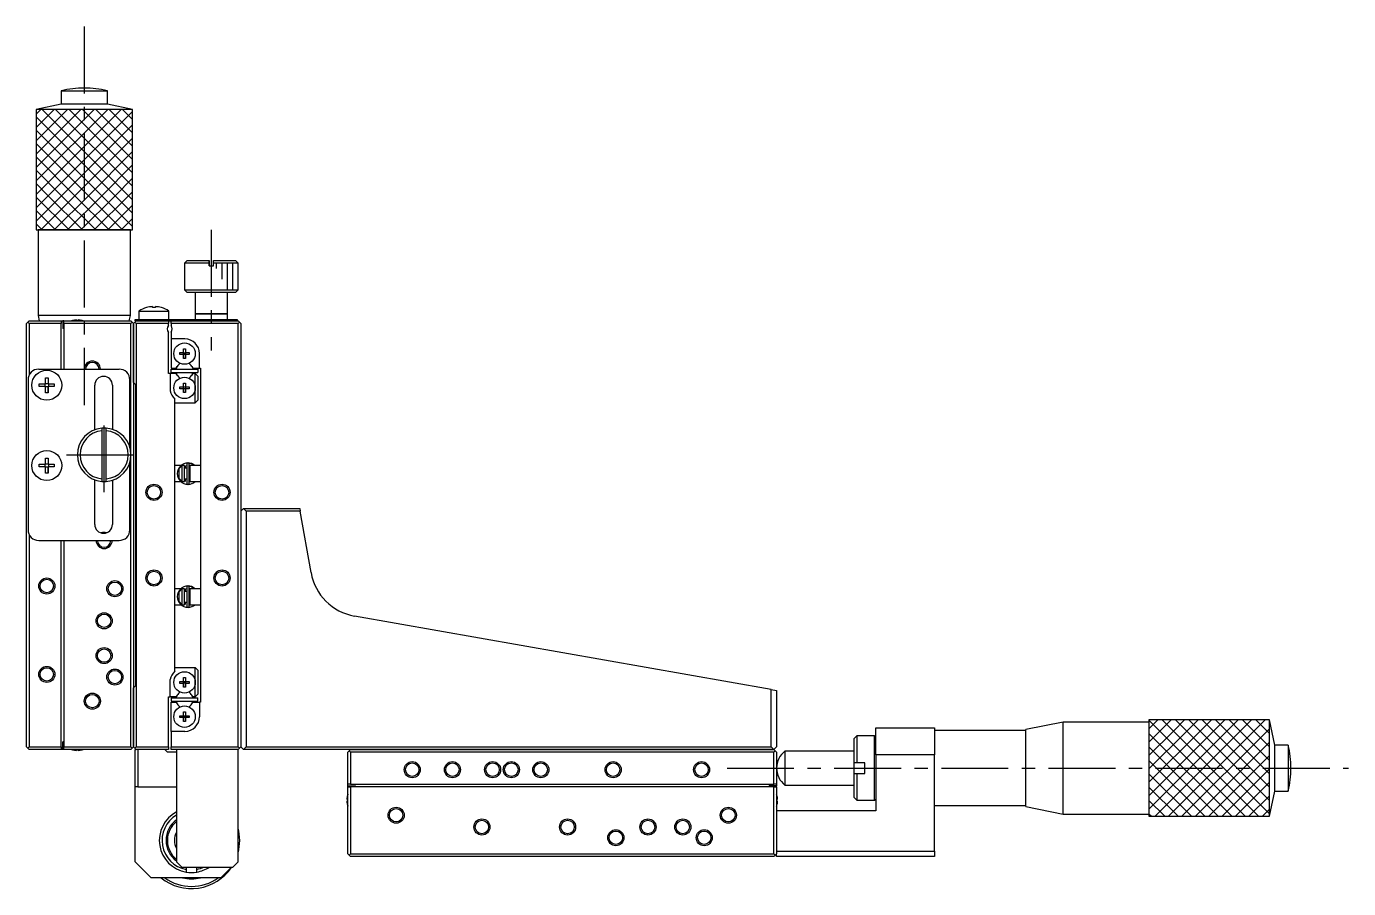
# Model space of a CAD drawing. Extents: x -524 to 387, y 9 to 736.
# Drawn here: x -452.3 to -205.5, y 322.9 to 483.9 of the extents above; entities that cross this region are included whole.
import ezdxf

# ---------------------------------------------------------------- set-up
doc = ezdxf.new("R2010")
doc.units = 0
doc.header["$LTSCALE"] = 10
doc.linetypes.add('CENTER', pattern=[2, 1.25, -0.25, 0.25, -0.25])
doc.linetypes.add('DASHED', pattern=[3.5, 2, -1.5])
doc.layers.get('0').update_dxf_attribs({"linetype": 'CONTINUOUS'})
doc.layers.add('CENTER', color=1, linetype='CENTER')

msp = doc.modelspace()

# ---------------------------------------------------------------- linework, layer by layer
at = {"color": 7, "linetype": 'CONTINUOUS'}
for p, q in [((-445.775587, 471.929226), (-437.175587, 471.929226)), ((-445.775587, 471.929226), (-445.775587, 469.429226)), ((-437.175587, 469.429226), (-437.175587, 471.929226)), ((-445.775587, 469.429226), (-450.475587, 468.429226)), ((-441.475587, 469.429226), (-445.775587, 469.429226)), ((-437.175587, 469.429226), (-441.475587, 469.429226)), ((-432.475587, 468.429226), (-437.175587, 469.429226)), ((-441.475587, 468.429226), (-450.475587, 468.429226)), ((-450.475587, 468.429226), (-450.475587, 445.929226)), ((-432.475587, 468.429226), (-441.475587, 468.429226)), ((-432.475587, 445.929226), (-432.475587, 468.429226)), ((-450.475587, 445.929226), (-450.075587, 445.929226)), ((-450.475587, 445.929226), (-432.475587, 445.929226)), ((-432.875587, 445.929226), (-450.075587, 445.929226)), ((-450.075587, 445.929226), (-450.075587, 429.929226)), ((-432.875587, 445.929226), (-432.475587, 445.929226)), ((-432.875587, 429.929226), (-432.875587, 445.929226)), ((-422.275587, 440.229226), (-422.775587, 439.729226)), ((-418.175587, 439.729226), (-422.775587, 439.729226)), ((-422.775587, 439.729226), (-422.775587, 434.729226)), ((-422.275587, 440.229226), (-418.175587, 440.229226)), ((-418.175587, 439.729226), (-418.175587, 440.229226)), ((-418.175587, 440.229226), (-418.175587, 439.729226)), ((-418.175587, 439.229226), (-418.175587, 439.729226)), ((-418.175587, 439.729226), (-418.175587, 439.229226)), ((-418.175587, 439.229226), (-417.375587, 439.229226)), ((-417.375587, 440.229226), (-413.275587, 440.229226)), ((-417.375587, 439.729226), (-417.375587, 440.229226)), ((-412.775587, 439.729226), (-417.375587, 439.729226)), ((-417.375587, 439.229226), (-417.375587, 439.729226)), ((-412.775587, 439.729226), (-413.275587, 440.229226)), ((-412.775587, 434.729226), (-412.775587, 439.729226)), ((-422.775587, 434.729226), (-417.775587, 434.729226)), ((-422.775587, 434.729226), (-422.275587, 434.229226)), ((-417.775587, 434.729226), (-412.775587, 434.729226)), ((-413.275587, 434.229226), (-412.775587, 434.729226)), ((-417.775587, 434.229226), (-422.275587, 434.229226)), ((-420.775587, 434.229226), (-420.775587, 430.229226)), ((-413.275587, 434.229226), (-417.775587, 434.229226)), ((-414.775587, 430.229226), (-414.775587, 434.229226)), ((-432.875587, 429.929226), (-450.075587, 429.929226)), ((-450.075587, 429.929226), (-449.875587, 428.929226)), ((-433.075587, 428.929226), (-432.875587, 429.929226)), ((-431.275587, 430.771689), (-425.675587, 430.771689)), ((-431.275587, 430.771689), (-431.275587, 429.229226)), ((-429.874727, 431.42243), (-429.877735, 431.428599)), ((-428.735587, 431.42243), (-428.735587, 431.615688)), ((-428.215587, 431.42243), (-428.735587, 431.42243)), ((-428.215587, 431.615688), (-428.215587, 431.42243)), ((-427.07344, 431.428599), (-427.076448, 431.42243)), ((-425.675587, 429.229226), (-425.675587, 430.771689)), ((-420.775587, 430.229226), (-417.775587, 430.229226)), ((-417.775587, 430.229226), (-420.775587, 430.229226)), ((-420.775587, 430.229226), (-420.775587, 429.229226)), ((-417.775587, 430.229226), (-414.775587, 430.229226)), ((-414.775587, 430.229226), (-417.775587, 430.229226)), ((-414.775587, 429.229226), (-414.775587, 430.229226)), ((-452.275587, 428.429226), (-452.025587, 428.679226)), ((-452.275587, 349.429226), (-452.275587, 428.429226)), ((-452.025587, 428.679226), (-451.775587, 428.929226)), ((-452.025587, 428.679226), (-451.775587, 428.429226)), ((-451.775587, 428.929226), (-445.775587, 428.929226)), ((-451.775587, 428.429226), (-451.775587, 418.801006)), ((-445.775587, 428.429226), (-451.775587, 428.429226)), ((-445.775587, 428.929226), (-445.775587, 428.429226)), ((-445.775587, 428.929226), (-445.475587, 428.929226)), ((-445.775587, 419.929226), (-445.775587, 428.429226)), ((-445.475587, 428.929226), (-445.475587, 427.529226)), ((-445.275587, 428.929226), (-445.475587, 428.929226)), ((-445.275587, 427.529226), (-445.475587, 427.529226)), ((-445.275587, 428.929226), (-432.775587, 428.929226)), ((-445.275587, 428.429226), (-445.275587, 428.929226)), ((-432.775587, 428.429226), (-445.275587, 428.429226)), ((-445.275587, 428.429226), (-445.275587, 419.929226)), ((-443.661949, 428.998748), (-443.664203, 429.00337)), ((-442.955587, 428.998748), (-442.955587, 429.119085)), ((-442.595587, 428.998748), (-442.955587, 428.998748)), ((-442.595587, 429.119085), (-442.595587, 428.998748)), ((-441.886971, 429.00337), (-441.889226, 428.998748)), ((-432.775587, 428.929226), (-432.525587, 428.679226)), ((-432.525587, 428.679226), (-432.775587, 428.429226)), ((-432.775587, 403.929226), (-432.775587, 428.429226)), ((-432.525587, 428.679226), (-432.275587, 428.429226)), ((-432.025587, 428.679226), (-432.275587, 428.429226)), ((-432.275587, 417.429226), (-432.275587, 428.429226)), ((-432.275587, 428.429226), (-432.275587, 417.429226)), ((-431.775587, 428.929226), (-432.025587, 428.679226)), ((-431.775587, 428.429226), (-432.025587, 428.679226)), ((-431.975587, 428.929226), (-431.975587, 429.229226)), ((-431.975587, 429.229226), (-429.975587, 429.229226)), ((-431.775587, 428.929226), (-431.975587, 428.929226)), ((-431.775587, 428.929226), (-425.775587, 428.929226)), ((-431.775587, 428.429226), (-431.775587, 349.429226)), ((-425.775587, 428.429226), (-431.775587, 428.429226)), ((-429.975587, 429.229226), (-414.975587, 429.229226)), ((-425.775587, 428.929226), (-425.275587, 428.929226)), ((-425.775587, 428.929226), (-425.775587, 428.429226)), ((-425.775587, 428.090664), (-425.775587, 428.429226)), ((-425.275587, 428.929226), (-412.775587, 428.929226)), ((-425.275587, 428.429226), (-425.275587, 428.929226)), ((-425.275587, 428.429226), (-425.275587, 428.029226)), ((-412.775587, 428.429226), (-425.275587, 428.429226)), ((-414.975587, 429.229226), (-412.975587, 429.229226)), ((-412.975587, 429.229226), (-412.975587, 428.929226)), ((-412.775587, 428.929226), (-412.525587, 428.679226)), ((-412.525587, 428.679226), (-412.775587, 428.429226)), ((-412.775587, 349.429226), (-412.775587, 428.429226)), ((-412.275587, 428.429226), (-412.525587, 428.679226)), ((-412.275587, 428.429226), (-412.275587, 349.429226)), ((-425.775587, 419.129226), (-425.775587, 426.767788)), ((-425.275587, 426.829226), (-425.275587, 425.579226)), ((-422.725587, 425.579226), (-425.275587, 425.579226)), ((-425.275587, 425.579226), (-425.275587, 420.129226)), ((-423.661949, 423.009226), (-422.955587, 423.009226)), ((-423.661949, 422.649226), (-423.661949, 423.009226)), ((-422.955587, 422.649226), (-423.661949, 422.649226)), ((-422.955587, 423.715587), (-422.595587, 423.715587)), ((-422.955587, 423.009226), (-422.955587, 423.715587)), ((-422.945215, 422.998854), (-422.955587, 423.009226)), ((-422.945215, 422.659598), (-422.955587, 422.649226)), ((-422.955587, 421.942864), (-422.955587, 422.649226)), ((-422.595587, 421.942864), (-422.955587, 421.942864)), ((-422.945215, 422.659598), (-422.945215, 422.998854)), ((-422.945215, 422.998854), (-422.60596, 422.998854)), ((-422.60596, 422.659598), (-422.945215, 422.659598)), ((-422.60596, 422.998854), (-422.595587, 423.009226)), ((-422.60596, 422.998854), (-422.60596, 422.659598)), ((-422.60596, 422.659598), (-422.595587, 422.649226)), ((-422.595587, 423.715587), (-422.595587, 423.009226)), ((-422.595587, 423.715587), (-422.595587, 423.009226)), ((-422.595587, 423.009226), (-421.889226, 423.009226)), ((-422.595587, 422.649226), (-422.595587, 421.942864)), ((-421.889226, 422.649226), (-422.595587, 422.649226)), ((-422.595587, 421.942864), (-422.595587, 422.649226)), ((-421.889226, 423.009226), (-421.889226, 422.649226)), ((-419.975587, 420.129226), (-419.975587, 422.829226)), ((-449.975587, 419.929226), (-434.975587, 419.929226)), ((-425.275587, 420.129226), (-424.319999, 420.129226)), ((-425.275587, 419.929226), (-420.275587, 419.929226)), ((-425.275587, 419.329226), (-425.275587, 419.929226)), ((-425.275587, 419.929226), (-424.334483, 419.929226)), ((-424.425587, 419.929226), (-424.334483, 419.929226)), ((-424.425587, 419.929226), (-424.334483, 419.929226)), ((-424.425587, 419.929226), (-424.334483, 419.929226)), ((-424.425587, 419.929226), (-424.334483, 419.929226)), ((-424.425587, 419.929226), (-424.334483, 419.929226)), ((-424.425587, 419.929226), (-424.334483, 419.929226)), ((-424.425587, 419.929226), (-424.334483, 419.929226)), ((-424.425587, 419.929226), (-424.334483, 419.929226)), ((-424.425587, 419.929226), (-424.334483, 419.929226)), ((-424.425587, 419.929226), (-424.334483, 419.929226)), ((-424.425587, 419.929226), (-424.334483, 419.929226)), ((-424.425587, 419.929226), (-424.334483, 419.929226)), ((-424.425587, 419.929226), (-424.334483, 419.929226)), ((-424.425587, 419.929226), (-424.334483, 419.929226)), ((-424.425587, 419.929226), (-424.334483, 419.929226)), ((-424.425587, 419.929226), (-424.334483, 419.929226)), ((-424.425587, 419.929226), (-421.125587, 419.929226)), ((-424.425587, 419.929226), (-424.334483, 419.929226)), ((-424.425587, 419.929226), (-424.334483, 419.929226)), ((-424.425587, 419.929226), (-424.334483, 419.929226)), ((-424.425587, 419.929226), (-424.334483, 419.929226)), ((-424.425587, 419.929226), (-424.334483, 419.929226)), ((-424.425587, 419.929226), (-424.334483, 419.929226)), ((-424.425587, 419.929226), (-424.334483, 419.929226)), ((-424.425587, 419.929226), (-424.334483, 419.929226)), ((-424.425587, 419.929226), (-424.334483, 419.929226)), ((-424.425587, 419.929226), (-424.334483, 419.929226)), ((-424.425587, 419.929226), (-424.334483, 419.929226)), ((-424.425587, 419.929226), (-424.334483, 419.929226)), ((-424.425587, 419.929226), (-424.334483, 419.929226)), ((-424.425587, 419.929226), (-424.334483, 419.929226)), ((-424.425587, 419.929226), (-424.334483, 419.929226)), ((-424.319999, 420.129226), (-424.150403, 420.422976)), ((-421.400772, 420.422976), (-421.231175, 420.129226)), ((-421.231175, 420.129226), (-419.975587, 420.129226)), ((-421.216692, 419.929226), (-421.125587, 419.929226)), ((-421.216692, 419.929226), (-421.125587, 419.929226)), ((-421.216692, 419.929226), (-421.125587, 419.929226)), ((-421.216692, 419.929226), (-421.125587, 419.929226)), ((-421.216692, 419.929226), (-421.125587, 419.929226)), ((-421.216692, 419.929226), (-421.125587, 419.929226)), ((-421.216692, 419.929226), (-421.125587, 419.929226)), ((-421.216692, 419.929226), (-421.125587, 419.929226)), ((-421.216692, 419.929226), (-421.125587, 419.929226)), ((-421.216692, 419.929226), (-421.125587, 419.929226)), ((-421.216692, 419.929226), (-421.125587, 419.929226)), ((-421.216692, 419.929226), (-420.275587, 419.929226)), ((-421.216692, 419.929226), (-421.125587, 419.929226)), ((-421.216692, 419.929226), (-421.125587, 419.929226)), ((-421.216692, 419.929226), (-421.125587, 419.929226)), ((-421.216692, 419.929226), (-421.125587, 419.929226)), ((-421.216692, 419.929226), (-421.125587, 419.929226)), ((-421.216692, 419.929226), (-421.125587, 419.929226)), ((-421.216692, 419.929226), (-421.125587, 419.929226)), ((-421.216692, 419.929226), (-421.125587, 419.929226)), ((-421.216692, 419.929226), (-421.125587, 419.929226)), ((-421.216692, 419.929226), (-421.125587, 419.929226)), ((-421.216692, 419.929226), (-421.125587, 419.929226)), ((-420.275587, 419.929226), (-420.275587, 419.329226)), ((-419.975587, 420.129226), (-419.775587, 420.129226)), ((-419.775587, 420.129226), (-419.775587, 357.729226)), ((-451.975587, 417.929226), (-451.975587, 389.929226)), ((-449.874727, 417.189226), (-448.735587, 417.189226)), ((-449.874727, 416.669226), (-449.874727, 417.189226)), ((-448.805029, 416.669226), (-448.805029, 417.189226)), ((-448.735587, 418.328365), (-448.215587, 418.328365)), ((-448.735587, 417.189226), (-448.735587, 418.328365)), ((-448.735587, 417.258668), (-448.215587, 417.258668)), ((-448.215587, 418.328365), (-448.215587, 417.189226)), ((-448.215587, 418.328365), (-448.215587, 417.258668)), ((-448.215587, 417.258668), (-448.215587, 417.189226)), ((-448.215587, 417.189226), (-447.076448, 417.189226)), ((-448.146146, 417.189226), (-448.146146, 416.669226)), ((-447.076448, 417.189226), (-447.076448, 416.669226)), ((-432.975587, 405.329226), (-432.975587, 417.929226)), ((-432.275587, 417.429226), (-431.925587, 417.079226)), ((-432.275587, 417.429226), (-432.275587, 360.429226)), ((-431.925587, 417.079226), (-431.925587, 360.779226)), ((-425.475587, 419.129226), (-425.775587, 419.129226)), ((-425.475587, 419.129226), (-425.475587, 415.907211)), ((-424.319999, 419.129226), (-425.475587, 419.129226)), ((-425.275587, 419.329226), (-420.275587, 419.329226)), ((-424.150403, 418.835476), (-424.319999, 419.129226)), ((-422.955587, 417.315587), (-422.595587, 417.315587)), ((-422.955587, 416.609226), (-422.955587, 417.315587)), ((-422.595587, 417.315587), (-422.595587, 416.609226)), ((-422.595587, 417.315587), (-422.595587, 416.609226)), ((-421.231175, 419.129226), (-421.400772, 418.835476)), ((-420.775587, 419.129226), (-421.231175, 419.129226)), ((-420.775587, 416.429226), (-420.775587, 419.129226)), ((-420.775587, 419.129226), (-420.275587, 418.629226)), ((-420.275587, 418.629226), (-420.275587, 414.129226)), ((-448.735587, 416.669226), (-449.874727, 416.669226)), ((-448.735587, 415.530087), (-448.735587, 416.669226)), ((-448.215587, 416.599784), (-448.735587, 416.599784)), ((-448.215587, 415.530087), (-448.735587, 415.530087)), ((-448.215587, 416.669226), (-448.215587, 415.530087)), ((-447.076448, 416.669226), (-448.215587, 416.669226)), ((-448.215587, 416.669226), (-448.215587, 416.599784)), ((-448.215587, 415.530087), (-448.215587, 416.599784)), ((-439.525587, 408.612974), (-439.525587, 416.929226)), ((-436.225587, 416.929226), (-436.225587, 408.682909)), ((-423.661949, 416.609226), (-422.955587, 416.609226)), ((-423.661949, 416.249226), (-423.661949, 416.609226)), ((-422.955587, 416.249226), (-423.661949, 416.249226)), ((-422.945215, 416.598854), (-422.955587, 416.609226)), ((-422.945215, 416.259598), (-422.955587, 416.249226)), ((-422.955587, 415.542864), (-422.955587, 416.249226)), ((-422.595587, 415.542864), (-422.955587, 415.542864)), ((-422.945215, 416.259598), (-422.945215, 416.598854)), ((-422.945215, 416.598854), (-422.60596, 416.598854)), ((-422.60596, 416.259598), (-422.945215, 416.259598)), ((-422.60596, 416.598854), (-422.595587, 416.609226)), ((-422.60596, 416.598854), (-422.60596, 416.259598)), ((-422.60596, 416.259598), (-422.595587, 416.249226)), ((-422.595587, 416.609226), (-421.889226, 416.609226)), ((-422.595587, 416.249226), (-422.595587, 415.542864)), ((-421.889226, 416.249226), (-422.595587, 416.249226)), ((-422.595587, 415.542864), (-422.595587, 416.249226)), ((-421.889226, 416.609226), (-421.889226, 416.249226)), ((-420.775587, 413.629226), (-420.775587, 416.429226)), ((-424.575587, 363.508288), (-424.575587, 414.350164)), ((-424.575587, 413.629226), (-420.775587, 413.629226)), ((-420.275587, 414.129226), (-420.775587, 413.629226)), ((-438.175587, 408.9132), (-438.175587, 408.411413)), ((-438.175587, 408.411413), (-438.175587, 399.447039)), ((-437.375587, 408.411413), (-437.375587, 408.9132)), ((-437.375587, 399.447039), (-437.375587, 408.411413)), ((-448.735587, 403.328365), (-448.215587, 403.328365)), ((-448.735587, 402.189226), (-448.735587, 403.328365)), ((-448.735587, 402.258668), (-448.215587, 402.258668)), ((-448.215587, 403.328365), (-448.215587, 402.189226)), ((-448.215587, 403.328365), (-448.215587, 402.258668)), ((-448.215587, 402.258668), (-448.215587, 402.189226)), ((-432.975587, 389.929226), (-432.975587, 402.529226)), ((-432.775587, 349.429226), (-432.775587, 403.929226)), ((-421.340812, 402.251394), (-422.092213, 402.409446)), ((-421.904609, 402.254764), (-421.90644, 402.253985)), ((-421.871308, 402.26789), (-421.904609, 402.254764)), ((-421.837405, 402.279336), (-421.871308, 402.26789)), ((-421.802982, 402.289074), (-421.837405, 402.279336)), ((-421.768125, 402.29708), (-421.802982, 402.289074)), ((-421.732919, 402.303335), (-421.768125, 402.29708)), ((-421.697448, 402.307824), (-421.732919, 402.303335)), ((-421.661801, 402.310536), (-421.697448, 402.307824)), ((-421.626064, 402.311464), (-421.661801, 402.310536)), ((-421.590325, 402.310607), (-421.626064, 402.311464)), ((-421.55467, 402.307966), (-421.590325, 402.310607)), ((-421.519187, 402.303546), (-421.55467, 402.307966)), ((-421.483962, 402.297359), (-421.519187, 402.303546)), ((-421.449083, 402.289418), (-421.483962, 402.297359)), ((-421.414634, 402.279743), (-421.449083, 402.289418)), ((-421.340449, 402.251244), (-421.448819, 401.929199)), ((-421.380702, 402.268358), (-421.414634, 402.279743)), ((-421.349115, 402.25602), (-421.380702, 402.268358)), ((-421.350721, 402.206933), (-421.353416, 402.196002)), ((-421.348542, 402.216905), (-421.350721, 402.206933)), ((-421.350547, 402.256317), (-421.348405, 402.255628)), ((-420.821233, 401.929395), (-421.349588, 402.255094)), ((-421.346891, 402.225859), (-421.348542, 402.216905)), ((-421.348405, 402.255628), (-421.346792, 402.253687)), ((-421.345778, 402.23374), (-421.346891, 402.225859)), ((-421.346792, 402.253687), (-421.345718, 402.250504)), ((-421.345209, 402.240501), (-421.345778, 402.23374)), ((-421.345718, 402.250504), (-421.34519, 402.2461)), ((-421.34519, 402.2461), (-421.345209, 402.240501)), ((-421.307259, 402.236813), (-421.340812, 402.251394)), ((-449.874727, 402.189226), (-448.735587, 402.189226)), ((-449.874727, 401.669226), (-449.874727, 402.189226)), ((-448.735587, 401.669226), (-449.874727, 401.669226)), ((-448.805029, 401.669226), (-448.805029, 402.189226)), ((-448.735587, 400.530087), (-448.735587, 401.669226)), ((-448.215587, 401.599784), (-448.735587, 401.599784)), ((-448.215587, 400.530087), (-448.735587, 400.530087)), ((-448.215587, 402.189226), (-447.076448, 402.189226)), ((-448.215587, 401.669226), (-448.215587, 400.530087)), ((-447.076448, 401.669226), (-448.215587, 401.669226)), ((-448.215587, 401.669226), (-448.215587, 401.599784)), ((-448.215587, 400.530087), (-448.215587, 401.599784)), ((-448.146146, 402.189226), (-448.146146, 401.669226)), ((-447.076448, 402.189226), (-447.076448, 401.669226)), ((-423.420972, 401.929226), (-424.575587, 401.929226)), ((-423.775587, 401.345741), (-423.275587, 401.874909)), ((-423.775587, 399.512711), (-423.775587, 401.345741)), ((-423.275587, 401.929226), (-423.275587, 401.874909)), ((-422.775587, 401.929226), (-423.275587, 401.929226)), ((-423.275587, 401.874909), (-423.275587, 398.983543)), ((-422.775625, 401.816647), (-422.345905, 401.945518)), ((-422.775587, 398.929226), (-422.775587, 401.929226)), ((-422.345853, 401.429226), (-422.775587, 401.429226)), ((-422.575587, 401.429226), (-422.575587, 401.893773)), ((-422.345853, 402.185913), (-422.345853, 398.635913)), ((-421.895853, 398.635913), (-421.895853, 402.185913)), ((-421.895853, 401.586361), (-421.775595, 401.815079)), ((-421.775587, 401.429226), (-421.895853, 401.429226)), ((-421.775587, 401.929226), (-421.775587, 398.929226)), ((-419.775587, 401.929226), (-421.775587, 401.929226)), ((-421.452332, 401.942819), (-421.459219, 401.929226)), ((-421.445346, 401.957051), (-421.452332, 401.942819)), ((-421.438303, 401.971835), (-421.445346, 401.957051)), ((-421.431245, 401.987083), (-421.438303, 401.971835)), ((-421.424215, 402.002701), (-421.431245, 401.987083)), ((-421.417257, 402.018596), (-421.424215, 402.002701)), ((-421.41041, 402.034672), (-421.417257, 402.018596)), ((-421.403718, 402.05083), (-421.41041, 402.034672)), ((-421.397221, 402.066974), (-421.403718, 402.05083)), ((-421.390957, 402.083006), (-421.397221, 402.066974)), ((-421.384966, 402.098829), (-421.390957, 402.083006)), ((-421.379282, 402.114347), (-421.384966, 402.098829)), ((-421.37394, 402.129467), (-421.379282, 402.114347)), ((-421.368974, 402.144096), (-421.37394, 402.129467)), ((-421.364412, 402.158148), (-421.368974, 402.144096)), ((-421.360282, 402.171536), (-421.364412, 402.158148)), ((-421.356609, 402.184179), (-421.360282, 402.171536)), ((-421.353416, 402.196002), (-421.356609, 402.184179)), ((-439.525587, 390.929226), (-439.525587, 399.245477)), ((-438.175587, 399.447039), (-438.175587, 398.945252)), ((-437.375587, 398.945252), (-437.375587, 399.447039)), ((-436.225587, 399.175543), (-436.225587, 390.929226)), ((-424.575587, 398.929226), (-423.46257, 398.929226)), ((-423.275587, 398.983543), (-423.775587, 399.512711)), ((-423.46235, 398.929226), (-423.462206, 398.929226)), ((-423.275587, 398.983543), (-423.275587, 398.929226)), ((-423.275587, 398.929226), (-422.775587, 398.929226)), ((-422.775587, 399.429226), (-422.345853, 399.429226)), ((-422.575587, 398.929226), (-422.575587, 399.429226)), ((-421.895853, 399.429226), (-421.775587, 399.429226)), ((-421.775632, 399.006773), (-421.895853, 399.235465)), ((-421.77116, 398.899951), (-421.895835, 398.876295)), ((-421.775587, 398.929226), (-419.775587, 398.929226)), ((-421.664353, 398.928851), (-421.77116, 398.899951)), ((-421.407893, 398.544196), (-421.40674, 398.544564)), ((-421.40674, 398.544564), (-421.404424, 398.545311)), ((-421.404424, 398.545311), (-421.403226, 398.545701)), ((-421.403226, 398.545701), (-421.401593, 398.546237)), ((-421.401593, 398.546237), (-421.400652, 398.546547)), ((-421.400652, 398.546547), (-421.399167, 398.54704)), ((-421.399167, 398.54704), (-421.398235, 398.54735)), ((-421.398235, 398.54735), (-421.396105, 398.548067)), ((-421.396105, 398.548067), (-421.349115, 398.565806)), ((-421.352696, 398.565868), (-421.350547, 398.56551)), ((-421.350547, 398.56551), (-421.350865, 398.566285)), ((-421.349115, 398.565806), (-421.350547, 398.56551)), ((-421.349372, 398.566823), (-421.319116, 398.579779)), ((-411.775587, 393.929226), (-412.275587, 393.429226)), ((-411.275587, 393.429226), (-411.775587, 393.929226)), ((-411.775587, 393.929226), (-401.275587, 393.929226)), ((-401.187424, 393.429226), (-411.275587, 393.429226)), ((-411.275587, 393.429226), (-411.275587, 349.429226)), ((-401.275587, 393.929226), (-401.187424, 393.429226)), ((-399.159902, 381.930577), (-401.187424, 393.429226)), ((-451.775587, 389.057446), (-451.775587, 349.429226)), ((-449.975587, 387.929226), (-434.975587, 387.929226)), ((-445.775587, 349.429226), (-445.775587, 387.929226)), ((-445.275587, 387.929226), (-445.275587, 349.429226)), ((-423.473019, 378.929226), (-424.575587, 378.929226)), ((-423.775587, 378.345741), (-423.275587, 378.874909)), ((-423.775587, 376.512711), (-423.775587, 378.345741)), ((-423.472048, 378.929226), (-423.47215, 378.929226)), ((-423.275587, 378.929226), (-423.275587, 378.874909)), ((-422.775587, 378.929226), (-423.275587, 378.929226)), ((-423.275587, 378.874909), (-423.275587, 375.983543)), ((-422.775638, 378.858579), (-422.355133, 378.983202)), ((-422.775587, 375.929226), (-422.775587, 378.929226)), ((-422.355082, 378.429226), (-422.775587, 378.429226)), ((-422.589937, 378.929226), (-422.590084, 378.929226)), ((-422.589715, 378.929226), (-422.589859, 378.929226)), ((-422.575587, 378.929226), (-422.589693, 378.929226)), ((-422.575587, 378.429226), (-422.575587, 378.929226)), ((-422.355082, 379.223597), (-422.355082, 375.673597)), ((-421.410162, 379.313375), (-422.101441, 379.44713)), ((-421.913837, 379.292447), (-421.915669, 379.291669)), ((-421.880536, 379.305574), (-421.913837, 379.292447)), ((-421.905082, 375.673597), (-421.905082, 379.223597)), ((-421.905082, 378.624045), (-421.775618, 378.858751)), ((-421.775587, 378.429226), (-421.905082, 378.429226)), ((-421.846633, 379.317019), (-421.880536, 379.305574)), ((-421.812211, 379.326757), (-421.846633, 379.317019)), ((-421.777354, 379.334763), (-421.812211, 379.326757)), ((-421.742147, 379.341018), (-421.777354, 379.334763)), ((-421.775587, 378.929226), (-421.775587, 375.929226)), ((-419.775587, 378.929226), (-421.775587, 378.929226)), ((-421.706677, 379.345507), (-421.742147, 379.341018)), ((-421.67103, 379.348219), (-421.706677, 379.345507)), ((-421.635293, 379.349148), (-421.67103, 379.348219)), ((-421.599553, 379.348291), (-421.635293, 379.349148)), ((-421.563898, 379.345649), (-421.599553, 379.348291)), ((-421.528415, 379.34123), (-421.563898, 379.345649)), ((-421.493191, 379.335042), (-421.528415, 379.34123)), ((-421.458312, 379.327102), (-421.493191, 379.335042)), ((-421.481961, 378.941597), (-421.488991, 378.929226)), ((-421.474654, 378.955048), (-421.481961, 378.941597)), ((-421.349678, 379.288928), (-421.478494, 378.929198)), ((-421.467127, 378.96948), (-421.474654, 378.955048)), ((-421.459436, 378.984785), (-421.467127, 378.96948)), ((-421.451637, 379.000847), (-421.459436, 378.984785)), ((-421.423863, 379.317427), (-421.458312, 379.327102)), ((-421.44379, 379.017547), (-421.451637, 379.000847)), ((-421.435953, 379.03476), (-421.44379, 379.017547)), ((-421.428185, 379.052357), (-421.435953, 379.03476)), ((-421.420543, 379.070206), (-421.428185, 379.052357)), ((-421.389931, 379.306041), (-421.423863, 379.317427)), ((-421.413085, 379.088175), (-421.420543, 379.070206)), ((-421.405867, 379.106128), (-421.413085, 379.088175)), ((-421.398943, 379.123931), (-421.405867, 379.106128)), ((-421.392364, 379.141451), (-421.398943, 379.123931)), ((-421.38618, 379.158558), (-421.392364, 379.141451)), ((-421.358344, 379.293704), (-421.389931, 379.306041)), ((-421.380436, 379.175123), (-421.38618, 379.158558)), ((-421.375177, 379.191022), (-421.380436, 379.175123)), ((-421.370441, 379.206137), (-421.375177, 379.191022)), ((-421.366263, 379.220353), (-421.370441, 379.206137)), ((-421.362675, 379.233566), (-421.366263, 379.220353)), ((-421.359704, 379.245676), (-421.362675, 379.233566)), ((-421.359775, 379.294), (-421.357426, 379.293156)), ((-421.357372, 379.256593), (-421.359704, 379.245676)), ((-420.78761, 378.929378), (-421.358816, 379.292777)), ((-421.357426, 379.293156), (-421.355733, 379.290763)), ((-421.355696, 379.266235), (-421.357372, 379.256593)), ((-421.355733, 379.290763), (-421.354708, 379.286839)), ((-421.35469, 379.274529), (-421.355696, 379.266235)), ((-421.354708, 379.286839), (-421.354359, 379.281415)), ((-421.354359, 379.281415), (-421.35469, 379.274529)), ((-424.575587, 375.929226), (-423.428978, 375.929226)), ((-423.275587, 375.983543), (-423.775587, 376.512711)), ((-423.428229, 375.929226), (-423.428127, 375.929226)), ((-423.275587, 375.983543), (-423.275587, 375.929226)), ((-423.275587, 375.929226), (-422.775587, 375.929226)), ((-422.775587, 376.429226), (-422.355082, 376.429226)), ((-422.575587, 375.963329), (-422.575587, 376.429226)), ((-421.905082, 376.429226), (-421.775587, 376.429226)), ((-421.775628, 376.038449), (-421.905082, 376.273149)), ((-421.775574, 375.938763), (-421.905064, 375.913978)), ((-421.775587, 375.929226), (-419.775587, 375.929226)), ((-421.417122, 375.581879), (-421.415969, 375.582248)), ((-421.415969, 375.582248), (-421.413653, 375.582995)), ((-421.413653, 375.582995), (-421.412455, 375.583385)), ((-421.412455, 375.583385), (-421.410821, 375.58392)), ((-421.410821, 375.58392), (-421.409881, 375.58423)), ((-421.409881, 375.58423), (-421.408395, 375.584723)), ((-421.408395, 375.584723), (-421.407464, 375.585034)), ((-421.407464, 375.585034), (-421.405334, 375.58575)), ((-421.405334, 375.58575), (-421.358344, 375.603489)), ((-421.361924, 375.603552), (-421.359775, 375.603193)), ((-421.359775, 375.603193), (-421.360094, 375.603969)), ((-421.358344, 375.603489), (-421.359775, 375.603193)), ((-421.3586, 375.604506), (-421.328345, 375.617463)), ((-313.275587, 360.105553), (-391.048306, 373.818982)), ((-424.575587, 364.229226), (-420.775587, 364.229226)), ((-420.775587, 361.429226), (-420.775587, 364.229226)), ((-420.775587, 364.229226), (-420.275587, 363.729226)), ((-420.275587, 363.729226), (-420.275587, 359.229226)), ((-431.925587, 360.779226), (-432.275587, 360.429226)), ((-432.275587, 349.429226), (-432.275587, 360.429226)), ((-432.275587, 360.429226), (-432.275587, 349.429226)), ((-425.475587, 358.729226), (-425.475587, 361.951241)), ((-423.661949, 361.609226), (-422.955587, 361.609226)), ((-423.661949, 361.249226), (-423.661949, 361.609226)), ((-422.955587, 361.249226), (-423.661949, 361.249226)), ((-422.955587, 362.315587), (-422.595587, 362.315587)), ((-422.955587, 361.609226), (-422.955587, 362.315587)), ((-422.945215, 361.598854), (-422.955587, 361.609226)), ((-422.945215, 361.259598), (-422.955587, 361.249226)), ((-422.955587, 360.542864), (-422.955587, 361.249226)), ((-422.595587, 360.542864), (-422.955587, 360.542864)), ((-422.945215, 361.259598), (-422.945215, 361.598854)), ((-422.945215, 361.598854), (-422.60596, 361.598854)), ((-422.60596, 361.259598), (-422.945215, 361.259598)), ((-422.60596, 361.598854), (-422.595587, 361.609226)), ((-422.60596, 361.598854), (-422.60596, 361.259598)), ((-422.60596, 361.259598), (-422.595587, 361.249226)), ((-422.595587, 362.315587), (-422.595587, 361.609226)), ((-422.595587, 362.315587), (-422.595587, 361.609226)), ((-422.595587, 361.609226), (-421.889226, 361.609226)), ((-422.595587, 361.249226), (-422.595587, 360.542864)), ((-421.889226, 361.249226), (-422.595587, 361.249226)), ((-422.595587, 360.542864), (-422.595587, 361.249226)), ((-421.889226, 361.609226), (-421.889226, 361.249226)), ((-420.775587, 358.729226), (-420.775587, 361.429226)), ((-425.775587, 358.729226), (-425.475587, 358.729226)), ((-425.775587, 349.429226), (-425.775587, 358.729226)), ((-424.319999, 358.729226), (-425.475587, 358.729226)), ((-425.275587, 358.529226), (-420.275587, 358.529226)), ((-425.275587, 358.529226), (-425.275587, 357.929226)), ((-425.275587, 357.929226), (-420.275587, 357.929226)), ((-425.275587, 357.929226), (-424.334483, 357.929226)), ((-424.425587, 357.929226), (-424.334483, 357.929226)), ((-424.425587, 357.929226), (-424.334483, 357.929226)), ((-424.425587, 357.929226), (-424.334483, 357.929226)), ((-424.425587, 357.929226), (-424.334483, 357.929226)), ((-424.425587, 357.929226), (-424.334483, 357.929226)), ((-424.425587, 357.929226), (-424.334483, 357.929226)), ((-424.425587, 357.929226), (-424.334483, 357.929226)), ((-424.425587, 357.929226), (-424.334483, 357.929226)), ((-424.425587, 357.929226), (-424.334483, 357.929226)), ((-424.425587, 357.929226), (-424.334483, 357.929226)), ((-424.425587, 357.929226), (-424.334483, 357.929226)), ((-424.425587, 357.929226), (-424.334483, 357.929226)), ((-424.425587, 357.929226), (-424.334483, 357.929226)), ((-424.425587, 357.929226), (-424.334483, 357.929226)), ((-424.425587, 357.929226), (-424.334483, 357.929226)), ((-424.425587, 357.929226), (-424.334483, 357.929226)), ((-424.425587, 357.929226), (-421.125587, 357.929226)), ((-424.425587, 357.929226), (-424.334483, 357.929226)), ((-424.425587, 357.929226), (-424.334483, 357.929226)), ((-424.425587, 357.929226), (-424.334483, 357.929226)), ((-424.425587, 357.929226), (-424.334483, 357.929226)), ((-424.425587, 357.929226), (-424.334483, 357.929226)), ((-424.425587, 357.929226), (-424.334483, 357.929226)), ((-424.425587, 357.929226), (-424.334483, 357.929226)), ((-424.425587, 357.929226), (-424.334483, 357.929226)), ((-424.425587, 357.929226), (-424.334483, 357.929226)), ((-424.425587, 357.929226), (-424.334483, 357.929226)), ((-424.425587, 357.929226), (-424.334483, 357.929226)), ((-424.425587, 357.929226), (-424.334483, 357.929226)), ((-424.425587, 357.929226), (-424.334483, 357.929226)), ((-424.425587, 357.929226), (-424.334483, 357.929226)), ((-424.425587, 357.929226), (-424.334483, 357.929226)), ((-424.150403, 359.022976), (-424.319999, 358.729226)), ((-421.231175, 358.729226), (-421.400772, 359.022976)), ((-420.775587, 358.729226), (-421.231175, 358.729226)), ((-421.216692, 357.929226), (-421.125587, 357.929226)), ((-421.216692, 357.929226), (-421.125587, 357.929226)), ((-421.216692, 357.929226), (-421.125587, 357.929226)), ((-421.216692, 357.929226), (-421.125587, 357.929226)), ((-421.216692, 357.929226), (-421.125587, 357.929226)), ((-421.216692, 357.929226), (-421.125587, 357.929226)), ((-421.216692, 357.929226), (-421.125587, 357.929226)), ((-421.216692, 357.929226), (-421.125587, 357.929226)), ((-421.216692, 357.929226), (-421.125587, 357.929226)), ((-421.216692, 357.929226), (-421.125587, 357.929226)), ((-421.216692, 357.929226), (-421.125587, 357.929226)), ((-421.216692, 357.929226), (-421.125587, 357.929226)), ((-421.216692, 357.929226), (-421.125587, 357.929226)), ((-421.216692, 357.929226), (-420.275587, 357.929226)), ((-421.216692, 357.929226), (-421.125587, 357.929226)), ((-421.216692, 357.929226), (-421.125587, 357.929226)), ((-421.216692, 357.929226), (-421.125587, 357.929226)), ((-421.216692, 357.929226), (-421.125587, 357.929226)), ((-421.216692, 357.929226), (-421.125587, 357.929226)), ((-421.216692, 357.929226), (-421.125587, 357.929226)), ((-421.216692, 357.929226), (-421.125587, 357.929226)), ((-421.216692, 357.929226), (-421.125587, 357.929226)), ((-421.216692, 357.929226), (-421.125587, 357.929226)), ((-421.216692, 357.929226), (-421.125587, 357.929226)), ((-421.216692, 357.929226), (-421.125587, 357.929226)), ((-421.216692, 357.929226), (-421.125587, 357.929226)), ((-420.275587, 359.229226), (-420.775587, 358.729226)), ((-420.275587, 357.929226), (-420.275587, 358.529226)), ((-313.275587, 349.429226), (-313.275587, 360.105553)), ((-313.275587, 360.105553), (-312.275587, 359.929226)), ((-312.275587, 359.929226), (-312.275587, 349.429226)), ((-425.275587, 357.729226), (-424.319999, 357.729226)), ((-425.275587, 352.279226), (-425.275587, 357.729226)), ((-424.319999, 357.729226), (-424.150403, 357.435476)), ((-422.955587, 355.915587), (-422.595587, 355.915587)), ((-422.955587, 355.209226), (-422.955587, 355.915587)), ((-422.595587, 355.915587), (-422.595587, 355.209226)), ((-422.595587, 355.915587), (-422.595587, 355.209226)), ((-421.400772, 357.435476), (-421.231175, 357.729226)), ((-421.231175, 357.729226), (-419.975587, 357.729226)), ((-419.975587, 357.729226), (-419.975587, 355.029226)), ((-419.775587, 357.729226), (-419.975587, 357.729226)), ((-423.661949, 355.209226), (-422.955587, 355.209226)), ((-423.661949, 354.849226), (-423.661949, 355.209226)), ((-422.955587, 354.849226), (-423.661949, 354.849226)), ((-422.945215, 355.198854), (-422.955587, 355.209226)), ((-422.945215, 354.859598), (-422.955587, 354.849226)), ((-422.955587, 354.142864), (-422.955587, 354.849226)), ((-422.595587, 354.142864), (-422.955587, 354.142864)), ((-422.945215, 354.859598), (-422.945215, 355.198854)), ((-422.945215, 355.198854), (-422.60596, 355.198854)), ((-422.60596, 354.859598), (-422.945215, 354.859598)), ((-422.60596, 355.198854), (-422.595587, 355.209226)), ((-422.60596, 355.198854), (-422.60596, 354.859598)), ((-422.60596, 354.859598), (-422.595587, 354.849226)), ((-422.595587, 355.209226), (-421.889226, 355.209226)), ((-422.595587, 354.849226), (-422.595587, 354.142864)), ((-421.889226, 354.849226), (-422.595587, 354.849226)), ((-422.595587, 354.142864), (-422.595587, 354.849226)), ((-421.889226, 355.209226), (-421.889226, 354.849226)), ((-293.775587, 352.929226), (-282.775587, 352.929226)), ((-293.775587, 347.929226), (-293.775587, 352.929226)), ((-282.775587, 352.929226), (-282.775587, 347.929226)), ((-258.775587, 354.029226), (-265.775587, 352.629226)), ((-258.775587, 336.829226), (-258.775587, 354.029226)), ((-242.775587, 354.029226), (-258.775587, 354.029226)), ((-242.775587, 354.429226), (-242.775587, 336.429226)), ((-220.275587, 354.429226), (-242.775587, 354.429226)), ((-220.275587, 336.429226), (-220.275587, 354.429226)), ((-219.275587, 349.729226), (-220.275587, 354.429226)), ((-422.725587, 352.279226), (-425.275587, 352.279226)), ((-425.275587, 352.279226), (-425.275587, 349.429226)), ((-297.275587, 351.429226), (-297.775587, 350.929226)), ((-297.775587, 346.429226), (-297.775587, 350.929226)), ((-297.275587, 351.429226), (-297.275587, 346.429226)), ((-293.975587, 351.429226), (-297.275587, 351.429226)), ((-293.975587, 345.429226), (-293.975587, 351.429226)), ((-293.775587, 351.229226), (-293.975587, 351.429226)), ((-265.775587, 352.429226), (-282.775587, 352.429226)), ((-265.775587, 338.229226), (-265.775587, 352.629226)), ((-452.025587, 349.179226), (-452.275587, 349.429226)), ((-451.775587, 349.429226), (-452.025587, 349.179226)), ((-451.775587, 348.929226), (-452.025587, 349.179226)), ((-451.775587, 349.429226), (-445.775587, 349.429226)), ((-445.775587, 348.929226), (-451.775587, 348.929226)), ((-445.775587, 349.429226), (-445.775587, 348.929226)), ((-445.475587, 348.929226), (-445.775587, 348.929226)), ((-445.275587, 350.329226), (-445.475587, 350.329226)), ((-445.475587, 348.929226), (-445.475587, 350.329226)), ((-445.275587, 348.929226), (-445.475587, 348.929226)), ((-445.275587, 349.429226), (-432.775587, 349.429226)), ((-445.275587, 348.929226), (-445.275587, 349.429226)), ((-432.775587, 348.929226), (-445.275587, 348.929226)), ((-443.664203, 348.855082), (-443.661949, 348.859704)), ((-442.955587, 348.859704), (-442.595587, 348.859704)), ((-442.955587, 348.739367), (-442.955587, 348.859704)), ((-442.595587, 348.859704), (-442.595587, 348.739367)), ((-441.889226, 348.859704), (-441.886971, 348.855082)), ((-432.775587, 349.429226), (-432.525587, 349.179226)), ((-432.525587, 349.179226), (-432.775587, 348.929226)), ((-432.275587, 349.429226), (-432.525587, 349.179226)), ((-432.275587, 349.429226), (-432.025587, 349.179226)), ((-432.025587, 349.179226), (-431.775587, 349.429226)), ((-432.025587, 349.179226), (-431.775587, 348.929226)), ((-431.975587, 341.929226), (-431.975587, 348.929226)), ((-431.975587, 348.929226), (-431.775587, 348.929226)), ((-431.775587, 349.429226), (-425.775587, 349.429226)), ((-425.775587, 348.929226), (-431.775587, 348.929226)), ((-431.475587, 348.929226), (-431.475587, 341.929226)), ((-425.975587, 348.429226), (-426.475587, 348.929226)), ((-424.275587, 348.429226), (-425.975587, 348.429226)), ((-425.775587, 349.429226), (-425.775587, 348.929226)), ((-425.275587, 349.429226), (-412.775587, 349.429226)), ((-425.275587, 348.929226), (-425.275587, 349.429226)), ((-412.775587, 348.929226), (-425.275587, 348.929226)), ((-424.275587, 348.929226), (-424.275587, 327.929226)), ((-412.775587, 349.429226), (-412.525587, 349.179226)), ((-412.525587, 349.179226), (-412.775587, 348.929226)), ((-412.775587, 327.929226), (-412.775587, 348.929226)), ((-412.275587, 349.429226), (-412.525587, 349.179226)), ((-412.275587, 349.429226), (-411.775587, 348.929226)), ((-411.775587, 348.929226), (-411.275587, 349.429226)), ((-391.775587, 348.929226), (-411.775587, 348.929226)), ((-411.275587, 349.429226), (-313.275587, 349.429226)), ((-392.275587, 348.429226), (-392.025587, 348.679226)), ((-392.275587, 342.429226), (-392.275587, 348.429226)), ((-392.025587, 348.679226), (-391.775587, 348.929226)), ((-391.775587, 348.429226), (-392.025587, 348.679226)), ((-391.775587, 348.929226), (-312.775587, 348.929226)), ((-312.775587, 348.929226), (-391.775587, 348.929226)), ((-391.775587, 348.429226), (-391.775587, 342.429226)), ((-312.775587, 348.429226), (-391.775587, 348.429226)), ((-313.275587, 349.429226), (-312.775587, 348.929226)), ((-312.775587, 348.929226), (-312.275587, 349.429226)), ((-312.775587, 348.929226), (-312.525587, 348.679226)), ((-312.525587, 348.679226), (-312.775587, 348.429226)), ((-312.775587, 342.429226), (-312.775587, 348.429226)), ((-312.525587, 348.679226), (-312.275587, 348.429226)), ((-312.275587, 348.429226), (-312.275587, 342.429226)), ((-310.708408, 348.604226), (-310.708408, 342.254226)), ((-297.775587, 348.604226), (-310.708408, 348.604226)), ((-293.775587, 347.929226), (-293.775587, 337.429226)), ((-282.775587, 347.929226), (-293.775587, 347.929226)), ((-282.775587, 329.929226), (-282.775587, 347.929226)), ((-219.275587, 341.129226), (-219.275587, 349.729226)), ((-216.775587, 349.729226), (-219.275587, 349.729226)), ((-216.775587, 349.729226), (-216.775587, 341.129226)), ((-297.275587, 346.429226), (-297.775587, 346.429226)), ((-297.775587, 344.429226), (-297.775587, 346.429226)), ((-295.775587, 346.429226), (-297.275587, 346.429226)), ((-295.775587, 344.429226), (-295.775587, 346.429226)), ((-297.775587, 339.929226), (-297.775587, 344.429226)), ((-297.775587, 344.429226), (-297.275587, 344.429226)), ((-297.275587, 344.429226), (-297.275587, 339.429226)), ((-297.275587, 344.429226), (-295.775587, 344.429226)), ((-293.975587, 339.429226), (-293.975587, 345.429226)), ((-431.475587, 341.929226), (-431.975587, 341.929226)), ((-431.975587, 327.929226), (-431.975587, 341.929226)), ((-431.475587, 341.929226), (-424.275587, 341.929226)), ((-391.775587, 342.429226), (-392.275587, 342.429226)), ((-392.275587, 342.129226), (-392.275587, 342.429226)), ((-392.275587, 342.129226), (-390.875587, 342.129226)), ((-392.275587, 341.929226), (-392.275587, 342.129226)), ((-392.275587, 329.429226), (-392.275587, 341.929226)), ((-392.275587, 341.929226), (-391.775587, 341.929226)), ((-391.775587, 342.429226), (-312.775587, 342.429226)), ((-391.775587, 341.929226), (-391.775587, 329.429226)), ((-312.775587, 341.929226), (-391.775587, 341.929226)), ((-390.875587, 341.929226), (-390.875587, 342.129226)), ((-313.675587, 341.929226), (-313.675587, 342.129226)), ((-312.275587, 342.129226), (-313.675587, 342.129226)), ((-312.275587, 342.429226), (-312.775587, 342.429226)), ((-312.775587, 329.429226), (-312.775587, 341.929226)), ((-312.775587, 341.929226), (-312.275587, 341.929226)), ((-312.275587, 342.429226), (-312.275587, 342.129226)), ((-312.275587, 341.929226), (-312.275587, 342.129226)), ((-312.275587, 341.929226), (-312.275587, 329.429226)), ((-310.708408, 342.254226), (-297.775587, 342.254226)), ((-220.275587, 336.429226), (-219.275587, 341.129226)), ((-219.275587, 341.129226), (-216.775587, 341.129226)), ((-392.465446, 339.609226), (-392.345109, 339.609226)), ((-392.345109, 339.249226), (-392.465446, 339.249226)), ((-392.349731, 340.317842), (-392.345109, 340.315587)), ((-392.345109, 338.542864), (-392.349731, 338.54061)), ((-392.345109, 339.609226), (-392.345109, 339.249226)), ((-312.206066, 340.315587), (-312.201443, 340.317842)), ((-312.206066, 339.609226), (-312.085728, 339.609226)), ((-312.206066, 339.249226), (-312.206066, 339.609226)), ((-312.085728, 339.249226), (-312.206066, 339.249226)), ((-312.201443, 338.54061), (-312.206066, 338.542864)), ((-297.775587, 339.929226), (-297.275587, 339.429226)), ((-297.275587, 339.429226), (-293.975587, 339.429226)), ((-293.975587, 339.429226), (-293.775587, 339.629226)), ((-282.775587, 338.429226), (-265.775587, 338.429226)), ((-265.775587, 338.229226), (-258.775587, 336.829226)), ((-293.775587, 337.429226), (-312.275587, 337.429226)), ((-258.775587, 336.829226), (-242.775587, 336.829226)), ((-242.775587, 336.429226), (-220.275587, 336.429226)), ((-392.025587, 329.179226), (-392.275587, 329.429226)), ((-391.775587, 329.429226), (-392.025587, 329.179226)), ((-392.025587, 329.179226), (-391.775587, 328.929226)), ((-391.775587, 329.429226), (-312.775587, 329.429226)), ((-312.775587, 328.929226), (-391.775587, 328.929226)), ((-312.525587, 329.179226), (-312.775587, 329.429226)), ((-312.775587, 328.929226), (-312.525587, 329.179226)), ((-312.275587, 329.429226), (-312.525587, 329.179226)), ((-312.275587, 329.929226), (-282.775587, 329.929226)), ((-312.275587, 328.929226), (-312.275587, 329.429226)), ((-282.775587, 328.929226), (-312.275587, 328.929226)), ((-282.775587, 329.929226), (-282.775587, 328.929226)), ((-431.975587, 327.929226), (-428.975587, 324.929226)), ((-424.275587, 327.929226), (-423.275587, 326.929226)), ((-423.275587, 326.929226), (-413.775587, 326.929226)), ((-422.475587, 326.929226), (-422.475587, 326.520899)), ((-422.475587, 326.520899), (-422.475587, 326.013146)), ((-420.475587, 326.013146), (-420.475587, 326.929226)), ((-420.475587, 326.520899), (-420.475587, 326.929226)), ((-420.475587, 326.013146), (-420.475587, 326.520899)), ((-415.975587, 324.929226), (-413.975587, 326.929226)), ((-413.775587, 326.929226), (-412.775587, 327.929226)), ((-415.975587, 324.929226), (-428.975587, 324.929226))]:
    msp.add_line(p, q, dxfattribs=at)
at = {"color": 3, "linetype": 'CONTINUOUS'}
for p, q in [((-450.475587, 467.569599), (-449.615961, 468.429226)), ((-450.475587, 465.069599), (-447.115961, 468.429226)), ((-450.475587, 462.569599), (-444.615961, 468.429226)), ((-450.475587, 460.069599), (-442.115961, 468.429226)), ((-450.475587, 457.569599), (-439.615961, 468.429226)), ((-450.475587, 455.069599), (-437.115961, 468.429226)), ((-450.475587, 452.569599), (-434.615961, 468.429226)), ((-450.475587, 467.071949), (-435.724413, 452.320774)), ((-449.332864, 468.429226), (-433.224413, 452.320774)), ((-448.224413, 452.320774), (-432.475587, 468.069599)), ((-446.832864, 468.429226), (-432.475587, 454.071949)), ((-444.332864, 468.429226), (-432.475587, 456.571949)), ((-441.832864, 468.429226), (-432.475587, 459.071949)), ((-439.332864, 468.429226), (-432.475587, 461.571949)), ((-436.832864, 468.429226), (-432.475587, 464.071949)), ((-434.332864, 468.429226), (-432.475587, 466.571949)), ((-450.475587, 464.571949), (-438.224413, 452.320774)), ((-445.724413, 452.320774), (-432.475587, 465.569599)), ((-450.475587, 462.071949), (-440.724413, 452.320774)), ((-443.224413, 452.320774), (-432.475587, 463.069599)), ((-450.475587, 459.571949), (-443.224413, 452.320774)), ((-440.724413, 452.320774), (-432.475587, 460.569599)), ((-450.475587, 457.071949), (-445.724413, 452.320774)), ((-438.224413, 452.320774), (-432.475587, 458.069599)), ((-450.475587, 454.571949), (-448.224413, 452.320774)), ((-435.724413, 452.320774), (-432.475587, 455.569599)), ((-450.475587, 450.069599), (-448.224413, 452.320774)), ((-450.475587, 447.569599), (-445.724413, 452.320774)), ((-450.475587, 452.071949), (-444.332864, 445.929226)), ((-449.615961, 445.929226), (-443.224413, 452.320774)), ((-448.224413, 452.320774), (-441.832864, 445.929226)), ((-447.115961, 445.929226), (-440.724413, 452.320774)), ((-445.724413, 452.320774), (-439.332864, 445.929226)), ((-444.615961, 445.929226), (-438.224413, 452.320774)), ((-443.224413, 452.320774), (-436.832864, 445.929226)), ((-442.115961, 445.929226), (-435.724413, 452.320774)), ((-440.724413, 452.320774), (-434.332864, 445.929226)), ((-439.615961, 445.929226), (-433.224413, 452.320774)), ((-438.224413, 452.320774), (-432.475587, 446.571949)), ((-435.724413, 452.320774), (-432.475587, 449.071949)), ((-433.224413, 452.320774), (-432.475587, 453.069599)), ((-433.224413, 452.320774), (-432.475587, 451.571949)), ((-450.475587, 449.571949), (-446.832864, 445.929226)), ((-437.115961, 445.929226), (-432.475587, 450.569599)), ((-450.475587, 447.071949), (-449.332864, 445.929226)), ((-434.615961, 445.929226), (-432.475587, 448.069599)), ((-416.775587, 438.729226), (-416.775587, 439.729226)), ((-415.775587, 436.729226), (-415.775587, 439.729226)), ((-414.775587, 434.729226), (-414.775587, 439.729226)), ((-413.775587, 434.729226), (-413.775587, 439.729226)), ((-242.775587, 352.769599), (-241.115961, 354.429226)), ((-242.775587, 354.371949), (-240.724413, 352.320774)), ((-240.724413, 352.320774), (-238.615961, 354.429226)), ((-240.332864, 354.429226), (-238.224413, 352.320774)), ((-238.224413, 352.320774), (-236.115961, 354.429226)), ((-237.832864, 354.429226), (-235.724413, 352.320774)), ((-235.724413, 352.320774), (-233.615961, 354.429226)), ((-235.332864, 354.429226), (-233.224413, 352.320774)), ((-233.224413, 352.320774), (-231.115961, 354.429226)), ((-232.832864, 354.429226), (-230.724413, 352.320774)), ((-230.724413, 352.320774), (-228.615961, 354.429226)), ((-230.332864, 354.429226), (-228.224413, 352.320774)), ((-228.224413, 352.320774), (-226.115961, 354.429226)), ((-227.832864, 354.429226), (-225.724413, 352.320774)), ((-225.724413, 352.320774), (-223.615961, 354.429226)), ((-225.332864, 354.429226), (-223.224413, 352.320774)), ((-223.224413, 352.320774), (-221.115961, 354.429226)), ((-222.832864, 354.429226), (-220.724413, 352.320774)), ((-220.332864, 354.429226), (-220.275587, 354.371949)), ((-242.775587, 350.269599), (-240.724413, 352.320774)), ((-242.775587, 347.769599), (-238.224413, 352.320774)), ((-242.775587, 345.269599), (-235.724413, 352.320774)), ((-242.775587, 342.769599), (-233.224413, 352.320774)), ((-242.775587, 340.269599), (-230.724413, 352.320774)), ((-242.775587, 337.769599), (-228.224413, 352.320774)), ((-242.775587, 351.871949), (-227.332864, 336.429226)), ((-241.615961, 336.429226), (-225.724413, 352.320774)), ((-240.724413, 352.320774), (-224.832864, 336.429226)), ((-239.115961, 336.429226), (-223.224413, 352.320774)), ((-238.224413, 352.320774), (-222.332864, 336.429226)), ((-236.615961, 336.429226), (-220.724413, 352.320774)), ((-235.724413, 352.320774), (-220.275587, 336.871949)), ((-233.224413, 352.320774), (-220.275587, 339.371949)), ((-230.724413, 352.320774), (-220.275587, 341.871949)), ((-228.224413, 352.320774), (-220.275587, 344.371949)), ((-225.724413, 352.320774), (-220.275587, 346.871949)), ((-223.224413, 352.320774), (-220.275587, 349.371949)), ((-220.724413, 352.320774), (-220.275587, 352.769599)), ((-220.724413, 352.320774), (-220.275587, 351.871949)), ((-242.775587, 349.371949), (-229.832864, 336.429226)), ((-234.115961, 336.429226), (-220.275587, 350.269599)), ((-242.775587, 346.871949), (-232.332864, 336.429226)), ((-231.615961, 336.429226), (-220.275587, 347.769599)), ((-242.775587, 344.371949), (-234.832864, 336.429226)), ((-229.115961, 336.429226), (-220.275587, 345.269599)), ((-242.775587, 341.871949), (-237.332864, 336.429226)), ((-226.615961, 336.429226), (-220.275587, 342.769599)), ((-242.775587, 339.371949), (-239.832864, 336.429226)), ((-224.115961, 336.429226), (-220.275587, 340.269599)), ((-242.775587, 336.871949), (-242.332864, 336.429226)), ((-221.615961, 336.429226), (-220.275587, 337.769599))]:
    msp.add_line(p, q, dxfattribs=at)
at = {"color": 3, "linetype": 'DASHED'}
for p, q in [((-432.475587, 468.429226), (-450.475587, 468.429226)), ((-450.475587, 468.429226), (-450.475587, 445.929226)), ((-432.475587, 445.929226), (-432.475587, 468.429226)), ((-450.475587, 445.929226), (-432.475587, 445.929226)), ((-220.275587, 354.429226), (-242.775587, 354.429226)), ((-242.775587, 354.429226), (-242.775587, 336.429226)), ((-220.275587, 336.429226), (-220.275587, 354.429226)), ((-242.775587, 336.429226), (-220.275587, 336.429226))]:
    msp.add_line(p, q, dxfattribs=at)
at = {"color": 7, "linetype": 'CONTINUOUS'}
for centre, radius in [((-422.775587, 422.829226), 2), ((-448.475587, 416.929226), 2.8), ((-422.775587, 416.429226), 2), ((-448.475587, 401.929226), 2.8), ((-428.475587, 396.929226), 1.25), ((-415.775587, 396.929226), 1.25), ((-448.475587, 379.429226), 1.25), ((-435.775587, 378.929226), 1.25), ((-428.475587, 380.929226), 1.25), ((-415.775587, 380.929226), 1.25), ((-437.775587, 372.929226), 1.25), ((-437.775587, 366.429226), 1.25), ((-448.475587, 362.929226), 1.25), ((-435.775587, 362.429226), 1.25), ((-422.775587, 361.429226), 2), ((-439.975587, 357.929226), 1.25), ((-422.775587, 355.029226), 2), ((-380.275587, 345.129226), 1.25), ((-372.775587, 345.129226), 1.25), ((-365.275587, 345.129226), 1.25), ((-361.775587, 345.129226), 1.25), ((-356.275587, 345.129226), 1.25), ((-342.775587, 345.129226), 1.25), ((-326.275587, 345.129226), 1.25), ((-383.275587, 336.629226), 1.25), ((-367.275587, 334.429226), 1.25), ((-351.275587, 334.429226), 1.25), ((-336.275587, 334.429226), 1.25), ((-329.775587, 334.429226), 1.25), ((-321.275587, 336.629226), 1.25), ((-342.275587, 332.429226), 1.25), ((-325.775587, 332.429226), 1.25)]:
    msp.add_circle(centre, radius, dxfattribs=at)
at = {"color": 3, "linetype": 'CONTINUOUS'}
for centre in [(-428.475587, 396.929226), (-415.775587, 396.929226), (-448.475587, 379.429226), (-435.775587, 378.929226), (-428.475587, 380.929226), (-415.775587, 380.929226), (-437.775587, 372.929226), (-437.775587, 366.429226), (-448.475587, 362.929226), (-435.775587, 362.429226), (-439.975587, 357.929226), (-380.275587, 345.129226), (-372.775587, 345.129226), (-365.275587, 345.129226), (-361.775587, 345.129226), (-356.275587, 345.129226), (-342.775587, 345.129226), (-326.275587, 345.129226), (-383.275587, 336.629226), (-321.275587, 336.629226), (-367.275587, 334.429226), (-351.275587, 334.429226), (-336.275587, 334.429226), (-329.775587, 334.429226), (-342.275587, 332.429226), (-325.775587, 332.429226)]:
    msp.add_circle(centre, 1.5, dxfattribs=at)
at = {"color": 7, "linetype": 'CONTINUOUS'}
for centre, radius, start, end in [((-441.475587, 453.689226), 18.74, 90, 103.265029), ((-441.475587, 453.689226), 18.74, 76.734971, 90), ((-428.475587, 426.629226), 5, 106.285843, 124.055798), ((-428.475587, 426.629226), 4.993235, 92.984767, 106.272555), ((-428.475587, 426.629226), 4.993235, 73.727445, 87.015233), ((-428.475587, 426.629226), 5, 55.944202, 73.714157), ((-442.775587, 425.929226), 3.2, 106.122533, 110.364135), ((-442.775587, 425.929226), 3.194933, 93.229709, 106.106712), ((-442.775587, 425.929226), 3.194933, 73.893288, 86.770291), ((-442.775587, 425.929226), 3.2, 69.635865, 73.877467), ((-425.025587, 427.429226), 1, 138.590378, 221.409622), ((-426.075587, 427.429226), 1, 323.130102, 36.869898), ((-422.725587, 422.829226), 2.75, 0, 90), ((-449.975587, 417.929226), 2, 90, 180), ((-439.975587, 419.929226), 1.25, 0, 180), ((-434.975587, 417.929226), 2, 0, 90), ((-422.775587, 419.629225), 1.5875, 149.999969, 169.10691), ((-422.775587, 419.629226), 1.5875, 135, 150), ((-422.660587, 419.514416), 1.75, 121.886504, 135.004406), ((-422.775587, 419.629225), 1.5875, 120.433182, 134.999975), ((-422.775587, 419.629225), 1.5875, 45.000025, 59.566818), ((-422.890587, 419.514416), 1.75, 44.995594, 58.113496), ((-422.775587, 419.629226), 1.5875, 30, 45), ((-437.875587, 416.929226), 1.65, 0, 180), ((-422.775587, 419.629225), 1.5875, 190.893014, 210), ((-422.775587, 419.629226), 1.5875, 210, 225), ((-422.775587, 419.629225), 1.5875, 224.999975, 239.566737), ((-422.660587, 419.744036), 1.75, 224.995594, 238.113496), ((-422.775587, 419.629225), 1.5875, 300.433263, 315.000025), ((-422.890587, 419.744036), 1.75, 301.886504, 315.004406), ((-422.775587, 419.629226), 1.5875, 315, 330), ((-422.775587, 419.629225), 1.5875, 330.000031, 349.106986), ((-422.775587, 416.429226), 2.75, 190.942499, 229.114807), ((-437.775587, 403.929226), 5, 94.588566, 265.411434), ((-437.775587, 403.929226), 4.5, 95.099689, 264.900311), ((-437.775587, 403.929226), 5, 85.411434, 94.588566), ((-437.775587, 403.929226), 5, 274.588566, 85.411434), ((-437.775587, 403.929226), 4.5, 275.099689, 84.900311), ((-422.120815, 400.410958), 1.998762, 90.738023, 269.187021), ((-422.120853, 402.185913), 0.225, 0, 180), ((-437.775587, 403.929226), 5, 265.411434, 274.588566), ((-422.120853, 398.635913), 0.225, 180, 0), ((-422.122282, 400.41468), 2.002574, 270.859394, 312.103214), ((-449.975587, 389.929226), 2, 180, 270), ((-437.875587, 390.929226), 1.65, 180, 0), ((-434.975587, 389.929226), 2, 270, 0), ((-437.775587, 387.929226), 1.25, 180, 270), ((-437.775587, 387.929226), 1.25, 270, 0), ((-389.311824, 383.667059), 10, 190, 260), ((-422.130043, 377.448641), 1.998762, 90.738023, 269.187021), ((-422.130082, 379.223597), 0.225, 0, 180), ((-422.130082, 375.673597), 0.225, 180, 0), ((-422.131677, 377.453246), 2.00346, 270.863794, 310.459737), ((-422.775587, 361.429226), 2.75, 130.885193, 169.057501), ((-422.775587, 358.229227), 1.5875, 150.000031, 169.106964), ((-422.775587, 358.229227), 1.5875, 190.89309, 210), ((-422.775587, 358.229226), 1.5875, 135, 150), ((-422.775587, 358.229227), 1.5875, 120.433263, 135.000025), ((-422.660587, 358.114416), 1.75, 121.886504, 135.004406), ((-422.775587, 358.229227), 1.5875, 44.999975, 59.566737), ((-422.890587, 358.114416), 1.75, 44.995594, 58.113496), ((-422.775587, 358.229226), 1.5875, 30, 45), ((-422.775587, 358.229227), 1.5875, 10.893036, 30), ((-422.775587, 358.229227), 1.5875, 329.999969, 349.106966), ((-422.775587, 358.229226), 1.5875, 210, 225), ((-422.660587, 358.344036), 1.75, 224.995594, 238.113496), ((-422.775587, 358.229227), 1.5875, 225.000025, 239.566818), ((-422.775587, 358.229227), 1.5875, 300.433182, 314.999975), ((-422.890587, 358.344036), 1.75, 301.886504, 315.004406), ((-422.775587, 358.229226), 1.5875, 315, 330), ((-422.725587, 355.029226), 2.75, 270, 0), ((-442.775587, 351.929226), 3.2, 249.635865, 253.877467), ((-442.775587, 351.929226), 3.194933, 253.893288, 266.770291), ((-442.775587, 351.929226), 3.194933, 273.229709, 286.106712), ((-442.775587, 351.929226), 3.2, 286.122533, 290.364135), ((-308.275431, 345.429226), 4, 127.462651, 232.537349), ((-235.015587, 345.429226), 18.74, 0, 13.265029), ((-235.015587, 345.429226), 18.74, 346.734971, 0), ((-389.275587, 339.429226), 3.2, 159.635865, 163.877467), ((-315.275587, 339.429226), 3.2, 16.122533, 20.364135), ((-389.275587, 339.429226), 3.194933, 163.893288, 176.770291), ((-389.275587, 339.429226), 3.194933, 183.229709, 196.106712), ((-389.275587, 339.429226), 3.2, 196.122533, 200.364135), ((-315.275587, 339.429226), 3.2, 339.635865, 343.877467), ((-315.275587, 339.429226), 3.194933, 3.229709, 16.106712), ((-315.275587, 339.429226), 3.194933, 343.893288, 356.770291), ((-421.475587, 331.929226), 6, 117.818139, 260.405932), ((-421.475587, 331.929226), 5.5, 120.603295, 259.524318), ((-421.475587, 331.929226), 4.75, 126.119668, 233.880332), ((-421.475587, 331.929226), 3.175, 151.871171, 208.128829), ((-421.475587, 331.929226), 9, 0, 14.835112), ((-421.475587, 331.929226), 9, 345.164888, 0), ((-421.475587, 331.929226), 9, 231.057559, 325.859311), ((-421.475587, 331.929226), 6, 260.405932, 279.594068), ((-421.475587, 331.929226), 6, 279.594068, 303.55731), ((-421.475587, 331.929226), 5.5, 280.475682, 294.619977), ((-421.475587, 331.929226), 8.6, 234.484016, 270), ((-421.475587, 331.929226), 7.2, 256.463797, 270), ((-421.475587, 331.929226), 8.6, 270, 305.515984), ((-421.475587, 331.929226), 7.2, 270, 283.536203)]:
    msp.add_arc(centre, radius, start, end, dxfattribs=at)
at = {"color": 3, "linetype": 'CONTINUOUS'}
for centre, radius, start, end in [((-439.975587, 419.929226), 1.5, 0, 180), ((-437.775587, 387.929226), 1.5, 180, 0), ((-437.775587, 387.929226), 1.5, 73.366025, 110.45228), ((-421.475587, 331.929226), 4.5, 128.478595, 231.521405)]:
    msp.add_arc(centre, radius, start, end, dxfattribs=at)
at = {"layer": 'CENTER', "color": 1, "linetype": 'CENTER'}
for p, q in [((-441.475587, 483.929226), (-441.475587, 413.179226)), ((-417.775587, 445.929226), (-417.775587, 423.429226)), ((-437.775587, 396.929226), (-437.775587, 410.929226)), ((-444.775587, 403.929226), (-430.775587, 403.929226)), ((-321.525587, 345.429226), (-205.525587, 345.429226))]:
    msp.add_line(p, q, dxfattribs=at)

doc.saveas('drawing.dxf')
